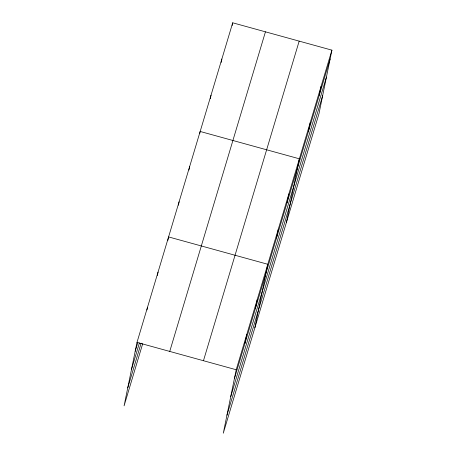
<?xml version="1.0" encoding="UTF-8"?>
<svg xmlns="http://www.w3.org/2000/svg" width="456" height="456" viewBox="0 0 456 456"><rect width="100%" height="100%" fill="white"/><g stroke="black" fill="none" stroke-linecap="round" stroke-linejoin="round"><path stroke-width="0.68" d="M331.917 50.154L236.202 369.748L223.292 433.2L319.006 113.607L331.917 50.154L232.708 22.8L136.994 342.393L124.083 405.846L142.711 343.647M146.963 309.983L147.522 307.241M157.354 275.515L158.05 272.084M167.882 240.358L168.577 236.926L267.786 264.28L254.881 327.733M178.41 205.206L179.105 201.774M188.938 170.048L189.633 166.617M199.745 133.522L200.161 131.465L299.375 158.813L286.465 222.266M210.313 98.673L211.014 95.241M221.16 62.455L221.861 59.023M232.15 25.547L232.708 22.8M244.918 343.516L246.73 334.596M255.445 308.359L257.258 299.438M276.501 238.049L278.314 229.129M287.029 202.897L288.847 193.971M308.404 131.516L310.222 122.596M319.251 95.298L321.07 86.372M135.175 351.32L137.809 342.53M131.516 369.309L139.416 342.946M127.743 387.851L141.109 343.231M169.735 351.422L265.443 31.829M203.461 360.719L299.176 41.126M234.39 378.674L330.098 59.075M230.725 396.663L326.439 77.07M226.957 415.205L322.666 95.612M136.994 342.393L236.202 369.748"/></g></svg>
